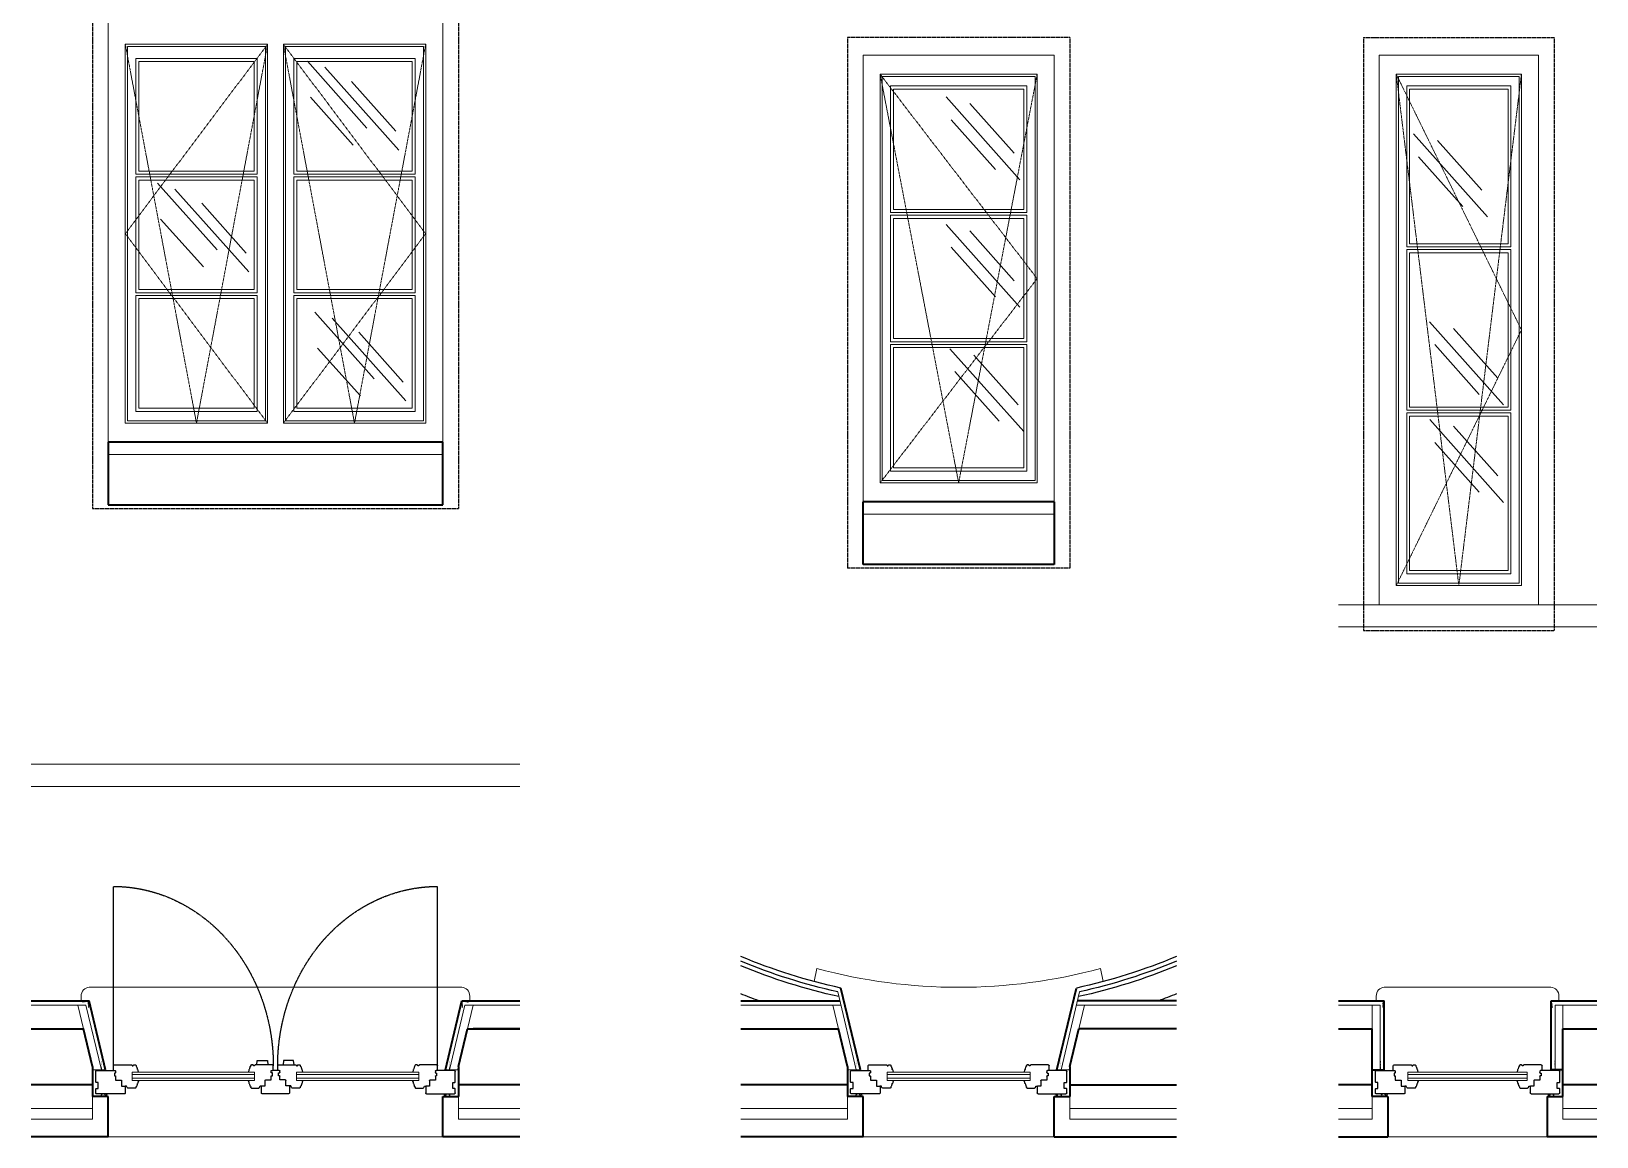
# Model space of a CAD drawing. Header units: inches. Extents: x -6116765 to 6074085, y -988255 to 3489801.
# Drawn here: x -4306210 to -3286140, y -906972 to -186353 of the extents above; entities that cross this region are included whole.
import ezdxf

# ---------------------------------------------------------------- set-up
doc = ezdxf.new("R2010")
doc.units = ezdxf.units.IN
doc.linetypes.add('HIDDEN', pattern=[0.375, 0.25, -0.125])
for name, color, linetype, lineweight in [('0_11mm_Line_Weight', 8, 'Continuous', 9), ('0_18mm_Line_Weight', 1, 'Continuous', 18), ('0_35mm_Line_Weight', 4, 'Continuous', 35), ('Partition_Framed', 250, 'Continuous', 25), ('Window_Elevations', 1, 'Continuous', 18), ('Window_Frames', 250, 'Continuous', 25), ('Window_Glass', 1, 'Continuous', 18), ('Window_Pivot_Lines', 91, 'Continuous', 9)]:
    doc.layers.add(name, color=color, linetype=linetype, lineweight=lineweight)
for name, color, linetype in [('Doors_swing', 8, 'Continuous'), ('HATCH', 7, 'Continuous'), ('Structural_Concrete', 250, 'Continuous'), ('Wall', 7, 'Continuous')]:
    doc.layers.add(name, color=color, linetype=linetype)

# ---------------------------------------------------------------- blocks, each defined once
blk = doc.blocks.new('angle_bead')
at = {"layer": 'Partition_Framed', "const_width": 0.4}
blk.add_lwpolyline([(-13.1, -13.7), (-13.1, -12.5), (-12, -12.5), (-12, -11.4), (-10.8, -11.4), (-10.8, -10.2), (-9.6, -10.2), (-9.6, -9), (-8.4, -9), (-8.4, -7.8), (-7.2, -7.8), (-7.2, -6.6), (-6.6, -6.6), (-0.7, -0.7, -0.519968), (0, 1.1, -0.532903), (0.7, -0.7), (6.6, -6.6), (7.2, -6.6), (7.2, -7.8), (8.4, -7.8), (8.4, -9), (9.6, -9), (9.6, -10.2), (10.8, -10.2), (10.8, -11.4), (12, -11.4), (12, -12.5), (13.1, -12.5), (13.1, -13.7)], format="xyb", dxfattribs=at)
blk = doc.blocks.new('plasterstop')
at = {"layer": 'Partition_Framed', "const_width": 0.4}
blk.add_lwpolyline([(-9.6, 25.7), (-10.4, 24.9), (-9.6, 24), (-10.4, 23.2), (-9.6, 22.4), (-10.4, 21.5), (-9.6, 20.7), (-10.4, 19.8), (-9.6, 19), (-10.4, 18.2), (-9.6, 17.3), (-10.4, 16.5), (-9.6, 15.6), (-10.4, 14.8), (-9.6, 14), (-10.4, 13.1), (-9.6, 12.3), (-10.4, 11.4), (-9.6, 10.6), (-10.4, 9.8), (-10, 9.3), (-10, 0), (0, 0), (0, 0.5), (-10, 0.5)], dxfattribs=at)
blk = doc.blocks.new('A$C68EE2DD8')
at = {"layer": 'HATCH', "color": 8}
for p, q in [((0, 0), (235.5, 235.5)), ((101.2, 62.9), (290.8, 252.5)), ((8.9, 53.7), (150.2, 195)), ((145, 14), (281.3, 150.3))]:
    blk.add_line(p, q, dxfattribs=at)
blk = doc.blocks.new('A$C394067A6')
at = {"layer": 'HATCH', "color": 8}
for p, q in [((0, 0), (235.5, 235.5)), ((18.1, 75.6), (159.3, 216.9)), ((78.1, 29.4), (219.4, 170.7))]:
    blk.add_line(p, q, dxfattribs=at)
blk = doc.blocks.new('doors_windows_set')
at = {"layer": '0_11mm_Line_Weight'}
for p, q in [((20277.7, -850.4), (19823.7, -850.4)), ((19823.7, -850.4), (19823.7, -1927.2)), ((20270.5, -857.1), (19830.4, -857.1)), ((19830.4, -857.1), (19830.4, -1920.5)), ((20270.5, -857.1), (20270.5, -1920.5)), ((20277.7, -850.4), (20277.7, -1927.2)), ((20327.8, -850.4), (20781.7, -850.4)), ((20327.8, -850.4), (20327.8, -1927.2)), ((20334.9, -857.1), (20775, -857.1)), ((20334.9, -857.1), (20334.9, -1920.5)), ((20775, -857.1), (20775, -1920.5)), ((20781.7, -850.4), (20781.7, -1927.2)), ((20243.8, -890.5), (19857.1, -890.5)), ((19857.1, -890.5), (19857.1, -1220)), ((20234.6, -899.7), (19866.3, -899.7)), ((19866.3, -899.7), (19866.3, -1211)), ((20234.6, -899.7), (20234.6, -1211)), ((20243.8, -890.5), (20243.8, -1220)), ((20361.6, -890.5), (20748.4, -890.5)), ((20361.6, -890.5), (20361.6, -1220)), ((20370.9, -899.7), (20739.1, -899.7)), ((20370.9, -899.7), (20370.9, -1211)), ((20739.1, -899.7), (20739.1, -1211)), ((20748.4, -890.5), (20748.4, -1220)), ((16728, -935.6), (16328.8, -935.6)), ((16328.8, -935.6), (16328.8, -2388.7)), ((16721.3, -942.3), (16335.5, -942.3)), ((16335.5, -942.3), (16335.5, -2382)), ((16362.2, -969), (16694.7, -969)), ((16362.2, -969), (16362.2, -1426.3)), ((16371.5, -978.2), (16685.4, -978.2)), ((16371.5, -978.2), (16371.5, -1417.3)), ((16685.4, -978.2), (16685.4, -1417.3)), ((16694.7, -969), (16694.7, -1426.3)), ((16721.3, -942.3), (16721.3, -2382)), ((16728, -935.6), (16728, -2388.7)), ((18374.2, -935.6), (17873.4, -935.6)), ((17873.4, -935.6), (17873.4, -2096.7)), ((18367.5, -942.3), (17880.1, -942.3)), ((17880.1, -942.3), (17880.1, -2090)), ((17906.7, -969), (18340.8, -969)), ((17906.7, -969), (17906.7, -1328.9)), ((17916, -978.2), (18331.6, -978.2)), ((17916, -978.2), (17916, -1319.9)), ((18331.6, -978.2), (18331.6, -1319.9)), ((18340.8, -969), (18340.8, -1328.9)), ((18367.5, -942.3), (18367.5, -2090)), ((18374.2, -935.6), (18374.2, -2096.7)), ((19857.1, -1220), (20243.8, -1220)), ((20243.8, -1227.4), (19857.1, -1227.4)), ((19857.1, -1227.4), (19857.1, -1556.8)), ((19866.3, -1211), (20234.6, -1211)), ((20234.6, -1236.4), (19866.3, -1236.4)), ((19866.3, -1236.4), (19866.3, -1547.8)), ((20234.6, -1236.4), (20234.6, -1547.8)), ((20243.8, -1227.4), (20243.8, -1556.8)), ((20748.4, -1220), (20361.6, -1220)), ((20361.6, -1227.4), (20748.4, -1227.4)), ((20361.6, -1227.4), (20361.6, -1556.8)), ((20739.1, -1211), (20370.9, -1211)), ((20370.9, -1236.4), (20739.1, -1236.4)), ((20370.9, -1236.4), (20370.9, -1547.8)), ((20739.1, -1236.4), (20739.1, -1547.8)), ((20748.4, -1227.4), (20748.4, -1556.8)), ((18340.8, -1328.9), (17906.7, -1328.9)), ((18331.6, -1319.9), (17916, -1319.9)), ((17906.7, -1336.3), (18340.8, -1336.3)), ((17906.7, -1336.3), (17906.7, -1696)), ((17916, -1345.3), (18331.6, -1345.3)), ((17916, -1345.3), (17916, -1687)), ((18331.6, -1345.3), (18331.6, -1687)), ((18340.8, -1336.3), (18340.8, -1696)), ((16685.4, -1417.3), (16371.5, -1417.3)), ((16694.7, -1426.3), (16362.2, -1426.3)), ((16362.2, -1433.7), (16694.7, -1433.7)), ((16362.2, -1433.7), (16362.2, -1890.7)), ((16371.5, -1442.7), (16685.4, -1442.7)), ((16371.5, -1442.7), (16371.5, -1881.7)), ((16685.4, -1442.7), (16685.4, -1881.7)), ((16694.7, -1433.7), (16694.7, -1890.7)), ((19866.3, -1547.8), (20234.6, -1547.8)), ((20739.1, -1547.8), (20370.9, -1547.8)), ((19857.1, -1556.8), (20243.8, -1556.8)), ((20243.8, -1564.2), (19857.1, -1564.2)), ((19857.1, -1564.2), (19857.1, -1893.8)), ((20234.6, -1573.2), (19866.3, -1573.2)), ((19866.3, -1573.2), (19866.3, -1884.5)), ((20234.6, -1573.2), (20234.6, -1884.5)), ((20243.8, -1564.2), (20243.8, -1893.8)), ((20748.4, -1556.8), (20361.6, -1556.8)), ((20361.6, -1564.2), (20748.4, -1564.2)), ((20361.6, -1564.2), (20361.6, -1893.8)), ((20370.9, -1573.2), (20739.1, -1573.2)), ((20370.9, -1573.2), (20370.9, -1884.5)), ((20739.1, -1573.2), (20739.1, -1884.5)), ((20748.4, -1564.2), (20748.4, -1893.8)), ((18331.6, -1687), (17916, -1687)), ((18340.8, -1696), (17906.7, -1696)), ((17906.7, -1703.4), (18340.8, -1703.4)), ((17906.7, -1703.4), (17906.7, -2063.4)), ((17916, -1712.4), (18331.6, -1712.4)), ((17916, -1712.4), (17916, -2054.1)), ((18331.6, -1712.4), (18331.6, -2054.1)), ((18340.8, -1703.4), (18340.8, -2063.4)), ((16694.7, -1890.7), (16362.2, -1890.7)), ((16362.2, -1898.1), (16694.7, -1898.1)), ((16362.2, -1898.1), (16362.2, -2355.4)), ((16685.4, -1881.7), (16371.5, -1881.7)), ((16371.5, -1907.1), (16685.4, -1907.1)), ((16371.5, -1907.1), (16371.5, -2346.1)), ((16685.4, -1907.1), (16685.4, -2346.1)), ((16694.7, -1898.1), (16694.7, -2355.4)), ((20243.8, -1893.8), (19857.1, -1893.8)), ((20234.6, -1884.5), (19866.3, -1884.5)), ((20361.6, -1893.8), (20748.4, -1893.8)), ((20370.9, -1884.5), (20739.1, -1884.5)), ((20277.7, -1927.2), (19823.7, -1927.2)), ((20270.5, -1920.5), (19830.4, -1920.5)), ((20327.8, -1927.2), (20781.7, -1927.2)), ((20334.9, -1920.5), (20775, -1920.5)), ((18367.5, -2090), (17880.1, -2090)), ((17906.7, -2063.4), (18340.8, -2063.4)), ((17916, -2054.1), (18331.6, -2054.1)), ((18374.2, -2096.7), (17873.4, -2096.7)), ((16362.2, -2355.4), (16694.7, -2355.4)), ((16371.5, -2346.1), (16685.4, -2346.1)), ((16728, -2388.7), (16328.8, -2388.7)), ((16721.3, -2382), (16335.5, -2382))]:
    blk.add_line(p, q, dxfattribs=at)
at = {"layer": '0_18mm_Line_Weight'}
for p, q in [((19769.3, -2016.5), (20836.1, -2016.5)), ((18428.6, -2186.1), (17819, -2186.1)), ((16209.1, -3555.9), (16209.1, -3568.6)), ((16766.7, -3530.5), (16234.5, -3530.5)), ((16792.1, -3555.9), (16792.1, -3568.6)), ((17797.3, -3765.1), (17737.9, -3543.4)), ((18450.2, -3765.1), (18509.6, -3543.4)), ((19683, -3555.9), (19683, -3568.6)), ((20897.1, -3530.5), (19708.4, -3530.5)), ((20922.5, -3555.9), (20922.5, -3568.6)), ((16221.6, -3581.1), (16088.8, -3581.1)), ((16196.6, -3648.1), (16196.6, -3581.1)), ((16221.6, -3765.1), (16221.6, -3581.1)), ((16779.6, -3765.1), (16779.6, -3581.1)), ((16912.4, -3581.1), (16779.6, -3581.1)), ((16804.6, -3648.1), (16804.6, -3581.1)), ((17428.6, -3581.1), (17748, -3581.1)), ((17740.1, -3648.1), (17722.1, -3581.1)), ((18819, -3581.1), (18499.5, -3581.1)), ((18507.5, -3648.1), (18525.4, -3581.1)), ((19698.4, -3581.1), (19523.9, -3581.1)), ((19690.4, -3648.1), (19672.5, -3581.1)), ((19747.7, -3765.1), (19698.4, -3581.1)), ((20857.8, -3765.1), (20907.1, -3581.1)), ((21081.5, -3581.1), (20907.1, -3581.1)), ((20915, -3648.1), (20933, -3581.1)), ((17771.4, -3765.1), (17769, -3755.9)), ((17810.2, -3765.1), (17771.4, -3765.1)), ((18437.3, -3765.1), (18476.1, -3765.1)), ((18476.1, -3765.1), (18478.6, -3755.9)), ((19721.8, -3765.1), (19719.3, -3755.9)), ((19760.6, -3765.1), (19721.8, -3765.1)), ((20844.8, -3765.1), (20883.7, -3765.1)), ((20883.7, -3765.1), (20886.1, -3755.9)), ((16196.6, -3841.1), (16196.6, -3905.1)), ((16804.6, -3841.1), (16804.6, -3905.1)), ((17769, -3905.1), (17769, -3841.1)), ((18478.6, -3905.1), (18478.6, -3841.1)), ((19719.3, -3905.1), (19719.3, -3841.1)), ((20886.1, -3905.1), (20886.1, -3841.1)), ((16088.8, -3875.1), (16196.6, -3875.1)), ((16088.8, -3905.1), (16196.6, -3905.1)), ((16912.4, -3875.1), (16804.6, -3875.1)), ((16912.4, -3905.1), (16804.6, -3905.1)), ((17769, -3875.1), (17428.6, -3875.1)), ((17769, -3905.1), (17428.6, -3905.1)), ((18478.6, -3875.1), (18819, -3875.1)), ((18478.6, -3905.1), (18819, -3905.1)), ((19523.9, -3875.1), (19719.3, -3875.1)), ((19523.9, -3905.1), (19719.3, -3905.1)), ((20886.1, -3875.1), (21081.5, -3875.1)), ((20886.1, -3905.1), (21081.5, -3905.1)), ((16754.6, -3955.1), (16246.6, -3955.1)), ((17819, -3955.1), (18428.6, -3955.1)), ((19769.3, -3955.1), (20836.1, -3955.1))]:
    blk.add_line(p, q, dxfattribs=at)
blk.add_lwpolyline([(17663, -3514.3), (17671.4, -3477.1, 0.11802), (18576.1, -3477.1), (18584.5, -3514.3)], format="xyb", dxfattribs=at)
for centre, start, end in [((16234.5, -3555.9), 90, 180), ((16766.7, -3555.9), 0, 90), ((19708.4, -3555.9), 90, 180), ((20897.1, -3555.9), 0, 90)]:
    blk.add_arc(centre, 25.4, start, end, dxfattribs=at)
at = {"layer": '0_35mm_Line_Weight'}
for p, q in [((19769.3, -1981.6), (20836.1, -1981.6)), ((19769.3, -2159.4), (19769.3, -1981.6)), ((20836.1, -1981.6), (20836.1, -2159.4)), ((17819, -2151.2), (17819, -2329)), ((17819, -2151.2), (18428.6, -2151.2)), ((18428.6, -2329), (18428.6, -2151.2)), ((20836.1, -2159.4), (19769.3, -2159.4)), ((17819, -2329), (18428.6, -2329)), ((17810.2, -3765.1), (17748, -3532.6)), ((18437.3, -3765.1), (18499.6, -3532.6)), ((16234.1, -3568.6), (16088.8, -3568.6)), ((16234.1, -3765.1), (16234.1, -3568.6)), ((16767.1, -3765.1), (16767.1, -3568.6)), ((16912.4, -3568.6), (16767.1, -3568.6)), ((17428.6, -3568.6), (17744.7, -3568.6)), ((18819, -3568.6), (18502.9, -3568.6)), ((19708, -3568.6), (19523.9, -3568.6)), ((19760.6, -3765.1), (19708, -3568.6)), ((20844.8, -3765.1), (20897.5, -3568.6)), ((21081.5, -3568.6), (20897.5, -3568.6)), ((16196.6, -3648.1), (16088.8, -3648.1)), ((16196.6, -3808.1), (16196.6, -3648.1)), ((16912.4, -3648.1), (16804.6, -3648.1)), ((16804.6, -3808.1), (16804.6, -3648.1)), ((17428.6, -3648.1), (17740.1, -3648.1)), ((17769, -3755.9), (17740.1, -3648.1)), ((18478.6, -3755.9), (18507.5, -3648.1)), ((18819, -3648.1), (18507.5, -3648.1)), ((19690.4, -3648.1), (19523.9, -3648.1)), ((19523.9, -3648.1), (19672.4, -3648.1)), ((19719.3, -3755.9), (19690.4, -3648.1)), ((20886.1, -3755.9), (20915, -3648.1)), ((21081.5, -3648.1), (20915, -3648.1)), ((16196.6, -3765.1), (16221.6, -3765.1)), ((16221.6, -3765.1), (16234.1, -3765.1)), ((16779.6, -3765.1), (16767.1, -3765.1)), ((16804.6, -3765.1), (16779.6, -3765.1)), ((17769, -3755.9), (17769, -3808.1)), ((18478.6, -3755.9), (18478.6, -3808.1)), ((19719.3, -3755.9), (19719.3, -3808.1)), ((20886.1, -3755.9), (20886.1, -3808.1)), ((16088.8, -3808.1), (16196.6, -3808.1)), ((16196.6, -3841.1), (16196.6, -3808.1)), ((16804.6, -3808.1), (16912.4, -3808.1)), ((16804.6, -3841.1), (16804.6, -3808.1)), ((17769, -3808.1), (17428.6, -3808.1)), ((17769, -3808.1), (17769, -3841.1)), ((18478.6, -3808.1), (18819, -3808.1)), ((18478.6, -3808.1), (18478.6, -3841.1)), ((19523.9, -3808.1), (19719.3, -3808.1)), ((19719.3, -3808.1), (19719.3, -3841.1)), ((20886.1, -3808.1), (20886.1, -3841.1)), ((20886.1, -3808.1), (21081.5, -3808.1)), ((16246.6, -3841.1), (16196.6, -3841.1)), ((16246.6, -3841.1), (16246.6, -3955.1)), ((16754.6, -3841.1), (16754.6, -3955.1)), ((16754.6, -3841.1), (16804.6, -3841.1)), ((17819, -3841.1), (17769, -3841.1)), ((17819, -3955.1), (17819, -3841.1)), ((18428.6, -3841.1), (18478.6, -3841.1)), ((18428.6, -3955.1), (18428.6, -3841.1)), ((19769.3, -3841.1), (19719.3, -3841.1)), ((19769.3, -3955.1), (19769.3, -3841.1)), ((20836.1, -3841.1), (20886.1, -3841.1)), ((20836.1, -3955.1), (20836.1, -3841.1)), ((16088.8, -3955.1), (16246.6, -3955.1)), ((16912.4, -3955.1), (16754.6, -3955.1)), ((17819, -3955.1), (17428.6, -3955.1)), ((18428.6, -3955.1), (18819, -3955.1)), ((19523.9, -3955.1), (19769.3, -3955.1)), ((20836.1, -3955.1), (21081.5, -3955.1))]:
    blk.add_line(p, q, dxfattribs=at)
at = {"layer": 'Doors_swing', "color": 8, "linetype": 'HIDDEN', "ltscale": 7}
for p, q in [((19785.7, -3752.3), (19785.7, -3243.7)), ((20819.7, -3752.3), (20819.7, -3243.7))]:
    blk.add_line(p, q, dxfattribs=at)
for centre, start, end in [((19785.7, -3753.8), 359.9988, 89.9994), ((20819.7, -3753.8), 90.0006, 180.0012)]:
    blk.add_arc(centre, 510, start, end, dxfattribs=at)
at = {"layer": 'Partition_Framed'}
for radius, start, end in [(1981.2, 249.4558, 259.064), (1981.2, 280.9329, 290.5411), (2006.2, 249.7231, 259.0143), (2006.2, 280.9826, 290.2738)]:
    blk.add_arc((18123.8, -1587.4), radius, start, end, dxfattribs=at)
at = {"layer": 'Partition_Framed', "color": 8}
for radius, start, end in [(1993.7, 249.5904, 258.8391), (1993.7, 281.1578, 290.4066), (2081.2, 250.4841, 252.1666), (2081.2, 287.8334, 289.5129)]:
    blk.add_arc((18123.8, -1587.4), radius, start, end, dxfattribs=at)
at = {"layer": 'Structural_Concrete', "color": 2, "linetype": 'HIDDEN', "ltscale": 10}
for p, q in [((19719.3, -445.7), (19719.3, -2169.4)), ((20886.1, -445.7), (20886.1, -2169.4)), ((16832.4, -831.2), (16224.4, -831.2)), ((16224.4, -831.2), (16224.4, -2516.2)), ((16832.4, -831.2), (16832.4, -2516.2)), ((17769, -831.2), (18478.6, -831.2)), ((17769, -831.2), (17769, -2339)), ((18478.6, -831.2), (18478.6, -2339)), ((20886.1, -2169.4), (19719.3, -2169.4)), ((17769, -2339), (18478.6, -2339)), ((16832.4, -2516.2), (16224.4, -2516.2))]:
    blk.add_line(p, q, dxfattribs=at)
at = {"layer": 'Window_Elevations', "color": 2}
for p, q in [((19769.3, -495.7), (19769.3, -1981.6)), ((20836.1, -495.7), (20836.1, -1981.6)), ((16274.4, -881.2), (16274.4, -2443.2)), ((16782.4, -881.2), (16274.4, -881.2)), ((16782.4, -881.2), (16782.4, -2443.2)), ((17819, -881.2), (18428.6, -881.2)), ((17819, -881.2), (17819, -2151.2)), ((18428.6, -881.2), (18428.6, -2151.2)), ((16912.4, -2443.2), (16088.8, -2443.2)), ((16912.4, -2506.2), (16088.8, -2506.2)), ((19523.9, -2896), (21081.5, -2896)), ((19523.9, -2959.5), (21081.5, -2959.5))]:
    blk.add_line(p, q, dxfattribs=at)
at = {"layer": 'Window_Frames'}
for p, q in [((16206.6, -3800.1), (16206.6, -3770.1)), ((16209.6, -3767.1), (16264, -3767.1)), ((16263, -3765.8), (16263, -3753.8)), ((16263.5, -3766.6), (16264, -3766.6)), ((16264, -3767.1), (16268, -3767.1)), ((16266, -3750.8), (16321.2, -3750.8)), ((16266, -3774.1), (16266, -3782.1)), ((16269, -3774.1), (16266, -3774.1)), ((16270, -3769.1), (16270, -3773.1)), ((16323.2, -3753), (16323.2, -3754)), ((16323.2, -3754), (16326.2, -3754)), ((16326.2, -3754), (16326.2, -3753)), ((16328.2, -3750.8), (16333.2, -3750.8)), ((16335.2, -3753.1), (16335.2, -3755.1)), ((16337.7, -3757.8), (16338.9, -3762.4)), ((16341.2, -3765.1), (16341.1, -3768.2)), ((16341.1, -3768.2), (16343.2, -3772.1)), ((16660.1, -3768.2), (16658, -3772.1)), ((16660, -3765.1), (16660.1, -3768.2)), ((16663.5, -3757.8), (16662.3, -3762.4)), ((16666, -3753.1), (16666, -3755.1)), ((16673, -3750.8), (16668, -3750.8)), ((16675, -3754), (16675, -3753)), ((16678, -3754), (16675, -3754)), ((16678, -3753), (16678, -3754)), ((16735.2, -3750.8), (16680, -3750.8)), ((16731.2, -3769.1), (16731.2, -3773.1)), ((16732.2, -3774.1), (16735.2, -3774.1)), ((16737.2, -3767.1), (16733.2, -3767.1)), ((16735.2, -3774.1), (16735.2, -3782.1)), ((16737.7, -3766.6), (16737.2, -3766.6)), ((16791.6, -3767.1), (16737.2, -3767.1)), ((16738.2, -3765.8), (16738.2, -3753.8)), ((16794.6, -3800.1), (16794.6, -3770.1)), ((20294.7, -3766.8), (20310.7, -3766.8)), ((16207.6, -3801.1), (16206.6, -3800.1)), ((16206.6, -3819.1), (16207.6, -3818.1)), ((16206.6, -3830.1), (16206.6, -3819.1)), ((16214.6, -3801.1), (16207.6, -3801.1)), ((16207.6, -3818.1), (16214.6, -3818.1)), ((16214.6, -3818.1), (16214.6, -3801.1)), ((16266, -3782.1), (16269, -3782.1)), ((16270, -3783.1), (16270, -3794.1)), ((16270, -3794.1), (16288, -3794.1)), ((16289, -3795.1), (16289, -3811.1)), ((16289, -3811.1), (16300, -3811.1)), ((16305.2, -3811.1), (16300, -3811.1)), ((16301, -3812.1), (16301, -3830.1)), ((16306.6, -3815.1), (16305.2, -3811.1)), ((16332.9, -3817.1), (16309.4, -3817.1)), ((16334.9, -3813.1), (16334.9, -3815.1)), ((16338.7, -3805.8), (16337.5, -3810.4)), ((16343.6, -3795.1), (16341, -3800.1)), ((16341, -3800.1), (16341, -3803.2)), ((16657.6, -3795.1), (16660.2, -3800.1)), ((16660.2, -3800.1), (16660.2, -3803.2)), ((16662.5, -3805.8), (16663.7, -3810.4)), ((16666.2, -3813.1), (16666.2, -3815.1)), ((16668.2, -3817.1), (16691.8, -3817.1)), ((16694.6, -3815.1), (16696, -3811.1)), ((16696, -3811.1), (16701.2, -3811.1)), ((16700.2, -3812.1), (16700.2, -3830.1)), ((16712.2, -3811.1), (16701.2, -3811.1)), ((16712.2, -3795.1), (16712.2, -3811.1)), ((16731.2, -3794.1), (16713.2, -3794.1)), ((16731.2, -3783.1), (16731.2, -3794.1)), ((16735.2, -3782.1), (16732.2, -3782.1)), ((16786.6, -3818.1), (16786.6, -3801.1)), ((16786.6, -3801.1), (16793.6, -3801.1)), ((16793.6, -3818.1), (16786.6, -3818.1)), ((16793.6, -3801.1), (16794.6, -3800.1)), ((16794.6, -3819.1), (16793.6, -3818.1)), ((16794.6, -3830.1), (16794.6, -3819.1)), ((16298, -3833.1), (16209.6, -3833.1)), ((16703.2, -3833.1), (16791.6, -3833.1))]:
    blk.add_line(p, q, dxfattribs=at)
for points in [[(17836.3, -3767.1), (17840.3, -3767.1, -0.414214), (17842.3, -3769.1), (17842.3, -3773.1, -0.414214), (17841.3, -3774.1), (17838.3, -3774.1), (17838.3, -3782.1), (17841.3, -3782.1, -0.414214), (17842.3, -3783.1), (17842.3, -3794.1), (17860.4, -3794.1, -0.414214), (17861.4, -3795.1), (17861.4, -3811.1), (17872.4, -3811.1, -0.414214), (17873.4, -3812.1), (17873.4, -3830.1, -0.414214), (17870.4, -3833.1), (17782, -3833.1, -0.414214), (17779, -3830.1), (17779, -3819.1), (17780, -3818.1), (17787, -3818.1), (17787, -3801.1), (17780, -3801.1), (17779, -3800.1), (17779, -3770.1, -0.414214), (17782, -3767.1)], [(18411.2, -3767.1), (18407.2, -3767.1, 0.414214), (18405.2, -3769.1), (18405.2, -3773.1, 0.414214), (18406.2, -3774.1), (18409.2, -3774.1), (18409.2, -3782.1), (18406.2, -3782.1, 0.414214), (18405.2, -3783.1), (18405.2, -3794.1), (18387.2, -3794.1, 0.414214), (18386.2, -3795.1), (18386.2, -3811.1), (18375.2, -3811.1, 0.414214), (18374.2, -3812.1), (18374.2, -3830.1, 0.414214), (18377.2, -3833.1), (18465.6, -3833.1, 0.414214), (18468.6, -3830.1), (18468.6, -3819.1), (18467.6, -3818.1), (18460.6, -3818.1), (18460.6, -3801.1), (18467.6, -3801.1), (18468.6, -3800.1), (18468.6, -3770.1, 0.414214), (18465.6, -3767.1)], [(19786.7, -3767.1), (19790.7, -3767.1, -0.414214), (19792.7, -3769.1), (19792.7, -3773.1, -0.414214), (19791.7, -3774.1), (19788.7, -3774.1), (19788.7, -3782.1), (19791.7, -3782.1, -0.414214), (19792.7, -3783.1), (19792.7, -3794.1), (19810.7, -3794.1, -0.414214), (19811.7, -3795.1), (19811.7, -3811.1), (19822.7, -3811.1, -0.414214), (19823.7, -3812.1), (19823.7, -3830.1, -0.414214), (19820.7, -3833.1), (19732.3, -3833.1, -0.414214), (19729.3, -3830.1), (19729.3, -3819.1), (19730.3, -3818.1), (19737.3, -3818.1), (19737.3, -3801.1), (19730.3, -3801.1), (19729.3, -3800.1), (19729.3, -3770.1, -0.414214), (19732.3, -3767.1)], [(20818.7, -3767.1), (20814.7, -3767.1, 0.414214), (20812.7, -3769.1), (20812.7, -3773.1, 0.414214), (20813.7, -3774.1), (20816.7, -3774.1), (20816.7, -3782.1), (20813.7, -3782.1, 0.414214), (20812.7, -3783.1), (20812.7, -3794.1), (20794.7, -3794.1, 0.414214), (20793.7, -3795.1), (20793.7, -3811.1), (20782.7, -3811.1, 0.414214), (20781.7, -3812.1), (20781.7, -3830.1, 0.414214), (20784.7, -3833.1), (20873.1, -3833.1, 0.414214), (20876.1, -3830.1), (20876.1, -3819.1), (20875.1, -3818.1), (20868.1, -3818.1), (20868.1, -3801.1), (20875.1, -3801.1), (20876.1, -3800.1), (20876.1, -3770.1, 0.414214), (20873.1, -3767.1)]]:
    blk.add_lwpolyline(points, format="xyb", close=True, dxfattribs=at)
for points in [[(17835.9, -3766.6), (17836.3, -3766.6, -0.548093), (17835.3, -3765.8), (17835.3, -3753.8, -0.414214), (17838.4, -3750.8), (17893.6, -3750.8, -0.339249), (17895.6, -3753), (17895.6, -3754), (17898.6, -3754), (17898.6, -3753, -0.330757), (17900.6, -3750.8), (17905.6, -3750.8, -0.325141), (17907.6, -3753.1), (17907.6, -3755.1, -0.244999), (17910.1, -3757.8), (17911.3, -3762.4, 0.180533), (17913.5, -3765.1), (17913.5, -3768.2), (17915.6, -3772.1)], [(18411.7, -3766.6), (18411.2, -3766.6, 0.548093), (18412.2, -3765.8), (18412.2, -3753.8, 0.414214), (18409.2, -3750.8), (18353.9, -3750.8, 0.339249), (18352, -3753), (18352, -3754), (18349, -3754), (18349, -3753, 0.330757), (18346.9, -3750.8), (18341.9, -3750.8, 0.325141), (18339.9, -3753.1), (18340, -3755.1, 0.244999), (18337.5, -3757.8), (18336.2, -3762.4, -0.180533), (18334, -3765.1), (18334.1, -3768.2), (18332, -3772.1)], [(19786.2, -3766.6), (19786.7, -3766.6, -0.548093), (19785.7, -3765.8), (19785.7, -3753.8, -0.414214), (19788.7, -3750.8), (19843.9, -3750.8, -0.339249), (19845.9, -3753), (19845.9, -3754), (19848.9, -3754), (19848.9, -3753, -0.330757), (19850.9, -3750.8), (19855.9, -3750.8, -0.325141), (19857.9, -3753.1), (19857.9, -3755.1, -0.244999), (19860.4, -3757.8), (19861.6, -3762.4, 0.180533), (19863.9, -3765.1), (19863.8, -3768.2), (19865.9, -3772.1)], [(20215.3, -3795.1), (20217.7, -3799.8), (20217.7, -3802.8, -0.180533), (20220, -3805.5), (20221.2, -3810.1, 0.244999), (20223.7, -3812.8), (20223.7, -3814.8, 0.414214), (20225.7, -3816.8), (20249.3, -3816.8, 0.31546), (20252.1, -3814.8), (20253.5, -3810.9), (20269.7, -3810.9), (20269.7, -3794.9, -0.414214), (20270.7, -3793.9), (20288.7, -3793.9), (20288.7, -3782.9, -0.414214), (20289.7, -3781.9), (20292.7, -3781.9), (20292.8, -3773.9), (20289.8, -3773.9, -0.414214), (20288.8, -3772.9), (20288.8, -3768.8, -0.414214), (20290.8, -3766.8), (20294.7, -3766.8), (20294.7, -3766.8, 0.414214), (20295.7, -3765.8), (20295.7, -3753.8, 0.414214), (20292.7, -3750.8), (20237.7, -3750.8, 0.413723), (20235.7, -3752.8), (20235.7, -3753.8), (20232.7, -3753.8), (20232.7, -3752.8, 0.414214), (20230.7, -3750.8), (20225.7, -3750.8, 0.414214), (20223.7, -3752.8), (20223.7, -3754.8, 0.244999), (20221.2, -3757.5), (20220, -3762.1, -0.180533), (20217.7, -3764.8), (20217.8, -3767.9), (20215.5, -3772.1)], [(20390.1, -3795.1), (20387.7, -3799.8), (20387.7, -3802.8, 0.180533), (20385.4, -3805.5), (20384.2, -3810.1, -0.244999), (20381.7, -3812.8), (20381.7, -3814.8, -0.414214), (20379.7, -3816.8), (20356.2, -3816.8, -0.31546), (20353.4, -3814.8), (20351.9, -3810.9), (20335.7, -3810.9), (20335.7, -3794.9, 0.414214), (20334.7, -3793.9), (20316.7, -3793.9), (20316.7, -3782.9, 0.414214), (20315.7, -3781.9), (20312.7, -3781.9), (20312.7, -3773.9), (20315.7, -3773.9, 0.414214), (20316.7, -3772.9), (20316.7, -3768.8, 0.414214), (20314.7, -3766.8), (20310.7, -3766.8), (20310.7, -3766.8, -0.414214), (20309.7, -3765.8), (20309.7, -3753.8, -0.414214), (20312.7, -3750.8), (20367.7, -3750.8, -0.413723), (20369.7, -3752.8), (20369.7, -3753.8), (20372.7, -3753.8), (20372.7, -3752.8, -0.414214), (20374.7, -3750.8), (20379.7, -3750.8, -0.414214), (20381.7, -3752.8), (20381.7, -3754.8, -0.244999), (20384.2, -3757.5), (20385.4, -3762.1, 0.180533), (20387.7, -3764.8), (20387.7, -3767.9), (20390, -3772.1)], [(20819.2, -3766.6), (20818.7, -3766.6, 0.548093), (20819.7, -3765.8), (20819.7, -3753.8, 0.414214), (20816.7, -3750.8), (20761.5, -3750.8, 0.339249), (20759.5, -3753), (20759.5, -3754), (20756.5, -3754), (20756.5, -3753, 0.330757), (20754.5, -3750.8), (20749.5, -3750.8, 0.325141), (20747.5, -3753.1), (20747.5, -3755.1, 0.244999), (20745, -3757.8), (20743.8, -3762.4, -0.180533), (20741.5, -3765.1), (20741.6, -3768.2), (20739.5, -3772.1)], [(17916, -3795.1), (17913.4, -3800.1), (17913.4, -3803.2, 0.180533), (17911.1, -3805.8), (17909.8, -3810.4, -0.244999), (17907.3, -3813.1), (17907.3, -3815.1, -0.414214), (17905.3, -3817.1), (17881.8, -3817.1, -0.31546), (17879, -3815.1), (17877.5, -3811.1), (17872.4, -3811.1)], [(18331.6, -3795.1), (18334.1, -3800.1), (18334.2, -3803.2, -0.180533), (18336.4, -3805.8), (18337.7, -3810.4, 0.244999), (18340.2, -3813.1), (18340.2, -3815.1, 0.414214), (18342.2, -3817.1), (18365.7, -3817.1, 0.31546), (18368.6, -3815.1), (18370, -3811.1), (18375.2, -3811.1)], [(19866.3, -3795.1), (19863.7, -3800.1), (19863.7, -3803.2, 0.180533), (19861.5, -3805.8), (19860.2, -3810.4, -0.244999), (19857.7, -3813.1), (19857.7, -3815.1, -0.414214), (19855.7, -3817.1), (19832.1, -3817.1, -0.31546), (19829.3, -3815.1), (19827.9, -3811.1), (19822.7, -3811.1)], [(20258.7, -3810.9, 0.185242), (20257.7, -3813.9), (20257.7, -3829.9, 0.414214), (20260.7, -3832.9), (20344.7, -3832.9, 0.397268), (20347.7, -3829.8), (20347.7, -3811.8, 0.414214), (20346.7, -3810.8)], [(20739.1, -3795.1), (20741.7, -3800.1), (20741.7, -3803.2, -0.180533), (20744, -3805.8), (20745.2, -3810.4, 0.244999), (20747.8, -3813.1), (20747.8, -3815.1, 0.414214), (20749.8, -3817.1), (20773.3, -3817.1, 0.31546), (20776.1, -3815.1), (20777.5, -3811.1), (20782.7, -3811.1)]]:
    blk.add_lwpolyline(points, format="xyb", dxfattribs=at)
for points in [[(20242.9, -3750.8), (20244.8, -3738.5), (20276.8, -3738.5), (20278.7, -3750.8)], [(20362.6, -3750.8), (20360.7, -3738.5), (20328.7, -3738.5), (20326.8, -3750.8)]]:
    blk.add_lwpolyline(points, dxfattribs=at)
for centre, radius, start, end in [((16209.6, -3770.1), 3, 90, 180), ((16266, -3753.8), 3, 89.7527, 179.7527), ((16263.7, -3765.9), 0.772, 172.5102, 287.4174), ((16268, -3769.1), 2, 0, 90), ((16269, -3773.1), 1, 270, 0), ((16320.7, -3753.2), 2.46, 4.1893, 79.1471), ((16328.7, -3753.3), 2.53, 101.6545, 174.8624), ((16332.6, -3753.3), 2.58, 4.9937, 77.0396), ((16333.8, -3758.8), 4, 14.7229, 69.7879), ((16343.6, -3760.8), 5, 199.6807, 240.6149), ((16657.6, -3760.8), 5, 299.3851, 340.3193), ((16667.4, -3758.8), 4, 110.2121, 165.2771), ((16668.5, -3753.3), 2.58, 102.9604, 175.0063), ((16672.5, -3753.3), 2.53, 5.1376, 78.3455), ((16680.4, -3753.2), 2.46, 100.8529, 175.8107), ((16733.2, -3769.1), 2, 90, 180), ((16732.2, -3773.1), 1, 180, 270), ((16735.2, -3753.8), 3, 0.2473, 90.2473), ((16737.4, -3765.9), 0.772, 252.5826, 7.4898), ((16791.6, -3770.1), 3, 0, 90), ((16269, -3783.1), 1, 0, 90), ((16288, -3795.1), 1, 0, 90), ((16300, -3812.1), 1, 0, 90), ((16309.4, -3814.1), 3.02, 199.339, 269.3726), ((16332.9, -3815.1), 2, 269.7527, 359.7527), ((16333.6, -3809.4), 4, 289.7175, 344.7825), ((16343.4, -3807.5), 5, 118.8905, 159.8247), ((16657.8, -3807.5), 5, 20.1753, 61.1095), ((16667.6, -3809.4), 4, 195.2175, 250.2825), ((16668.2, -3815.1), 2, 180.2473, 270.2473), ((16691.7, -3814.1), 3.02, 270.6274, 340.661), ((16701.2, -3812.1), 1, 90, 180), ((16713.2, -3795.1), 1, 90, 180), ((16732.2, -3783.1), 1, 90, 180), ((16209.6, -3830.1), 3, 180, 270), ((16230.6, -3837.1), 4, 90, 270), ((16234.6, -3837.1), 4, 270, 90), ((16246.6, -3837.1), 4, 90, 270), ((16298, -3830.1), 3, 270, 0), ((16703.2, -3830.1), 3, 180, 270), ((16754.6, -3837.1), 4, 270, 90), ((16766.6, -3837.1), 4, 90, 270), ((16770.6, -3837.1), 4, 270, 90), ((16791.6, -3830.1), 3, 270, 0), ((17801.1, -3837.1), 4, 90, 270), ((17805.1, -3837.1), 4, 270, 90), ((17817.1, -3837.1), 4, 90, 270), ((18430.5, -3837.1), 4, 270, 90), ((18442.5, -3837.1), 4, 90, 270), ((18446.5, -3837.1), 4, 270, 90), ((19751.4, -3837.1), 4, 90, 270), ((19755.4, -3837.1), 4, 270, 90), ((19767.4, -3837.1), 4, 90, 270), ((20838, -3837.1), 4, 270, 90), ((20850, -3837.1), 4, 90, 270), ((20854, -3837.1), 4, 270, 90)]:
    blk.add_arc(centre, radius, start, end, dxfattribs=at)
at = {"layer": 'Window_Glass'}
for p, q in [((16310.2, -3772.1), (16310.1, -3795.1)), ((16691, -3772.1), (16310.2, -3772.1)), ((16691, -3778.1), (16310.2, -3778.1)), ((16691, -3772.1), (16691.1, -3795.1)), ((17895.6, -3772.1), (17895.5, -3795.1)), ((17895.6, -3772.1), (18351.9, -3772.1)), ((17895.6, -3778.1), (18351.9, -3778.1)), ((18351.9, -3772.1), (18352, -3795.1)), ((19846, -3772.1), (19845.9, -3795.1)), ((20235.4, -3772.1), (19846, -3772.1)), ((20235.4, -3778.1), (19846, -3778.1)), ((20235.4, -3772.1), (20235.5, -3795.1)), ((20370, -3772.1), (20369.9, -3795.1)), ((20370, -3772.1), (20759.4, -3772.1)), ((20370, -3778.1), (20759.4, -3778.1)), ((20759.4, -3772.1), (20759.5, -3795.1)), ((16310.1, -3789.1), (16691.1, -3789.1)), ((16310.1, -3795.1), (16691.1, -3795.1)), ((18352, -3795.1), (17895.5, -3795.1)), ((18352, -3789.1), (17895.6, -3789.1)), ((19845.9, -3789.1), (20235.5, -3789.1)), ((19845.9, -3795.1), (20235.5, -3795.1)), ((20759.5, -3795.1), (20369.9, -3795.1)), ((20759.5, -3789.1), (20370, -3789.1))]:
    blk.add_line(p, q, dxfattribs=at)
at = {"layer": 'Window_Pivot_Lines', "color": 9, "linetype": 'HIDDEN', "ltscale": 10}
for p, q in [((19823.7, -1388.8), (20277.7, -850.4)), ((20050.7, -1927.2), (19823.7, -850.4)), ((20277.7, -850.4), (20050.7, -1927.2)), ((20781.7, -1388.8), (20327.8, -850.4)), ((20327.8, -850.4), (20554.7, -1927.2)), ((20554.7, -1927.2), (20781.7, -850.4)), ((16328.8, -935.6), (16528.4, -2388.7)), ((16728, -935.6), (16328.8, -1662.2)), ((16528.4, -2388.7), (16728, -935.6)), ((17873.4, -935.6), (18123.8, -2096.7)), ((18374.2, -935.6), (17873.4, -1516.2)), ((18123.8, -2096.7), (18374.2, -935.6)), ((20277.7, -1927.2), (19823.7, -1388.8)), ((20327.8, -1927.2), (20781.7, -1388.8)), ((17873.4, -1516.2), (18374.2, -2096.7)), ((16328.8, -1662.2), (16728, -2388.7))]:
    blk.add_line(p, q, dxfattribs=at)
at = {"xscale": -1}
for p, rotation in [((16232.8, -3569.8), 314.9999999995578), ((19706.9, -3570), 321.4802093707812)]:
    blk.add_blockref('angle_bead', p, dxfattribs=dict(at, rotation=rotation))
for p, rotation in [((16768.3, -3569.8), 45.00000000044217), ((20898.6, -3570), 38.5197906292188)]:
    blk.add_blockref('angle_bead', p, dxfattribs=dict(rotation=rotation))
for p in [(16234.1, -3765.1), (17808.6, -3765.1), (19759, -3765.1)]:
    blk.add_blockref('plasterstop', p)
for p in [(16767.1, -3765.1), (18438.9, -3765.1), (20846.5, -3765.1)]:
    blk.add_blockref('plasterstop', p, dxfattribs=at)
at = {"layer": '0_11mm_Line_Weight'}
for name, p in [('A$C68EE2DD8', (19909.8, -1151.4)), ('A$C394067A6', (17928.4, -1235.5)), ('A$C394067A6', (16437.4, -1340.7)), ('A$C68EE2DD8', (20387.8, -1497.4)), ('A$C394067A6', (17928.4, -1598)), ('A$C394067A6', (16386, -1874.8)), ('A$C68EE2DD8', (19886.9, -1864)), ('A$C394067A6', (17916.3, -1951.2)), ('A$C394067A6', (16385.7, -2152.7))]:
    blk.add_blockref(name, p, dxfattribs=at)

msp = doc.modelspace()

# ---------------------------------------------------------------- block references
at = {"layer": 'Wall', "xscale": -204.3088964924482, "yscale": 229.3845259082618, "zscale": 204.3088964924482}
msp.add_blockref('doors_windows_set', (936.069, 266.519), dxfattribs=at)

doc.saveas('drawing.dxf')
